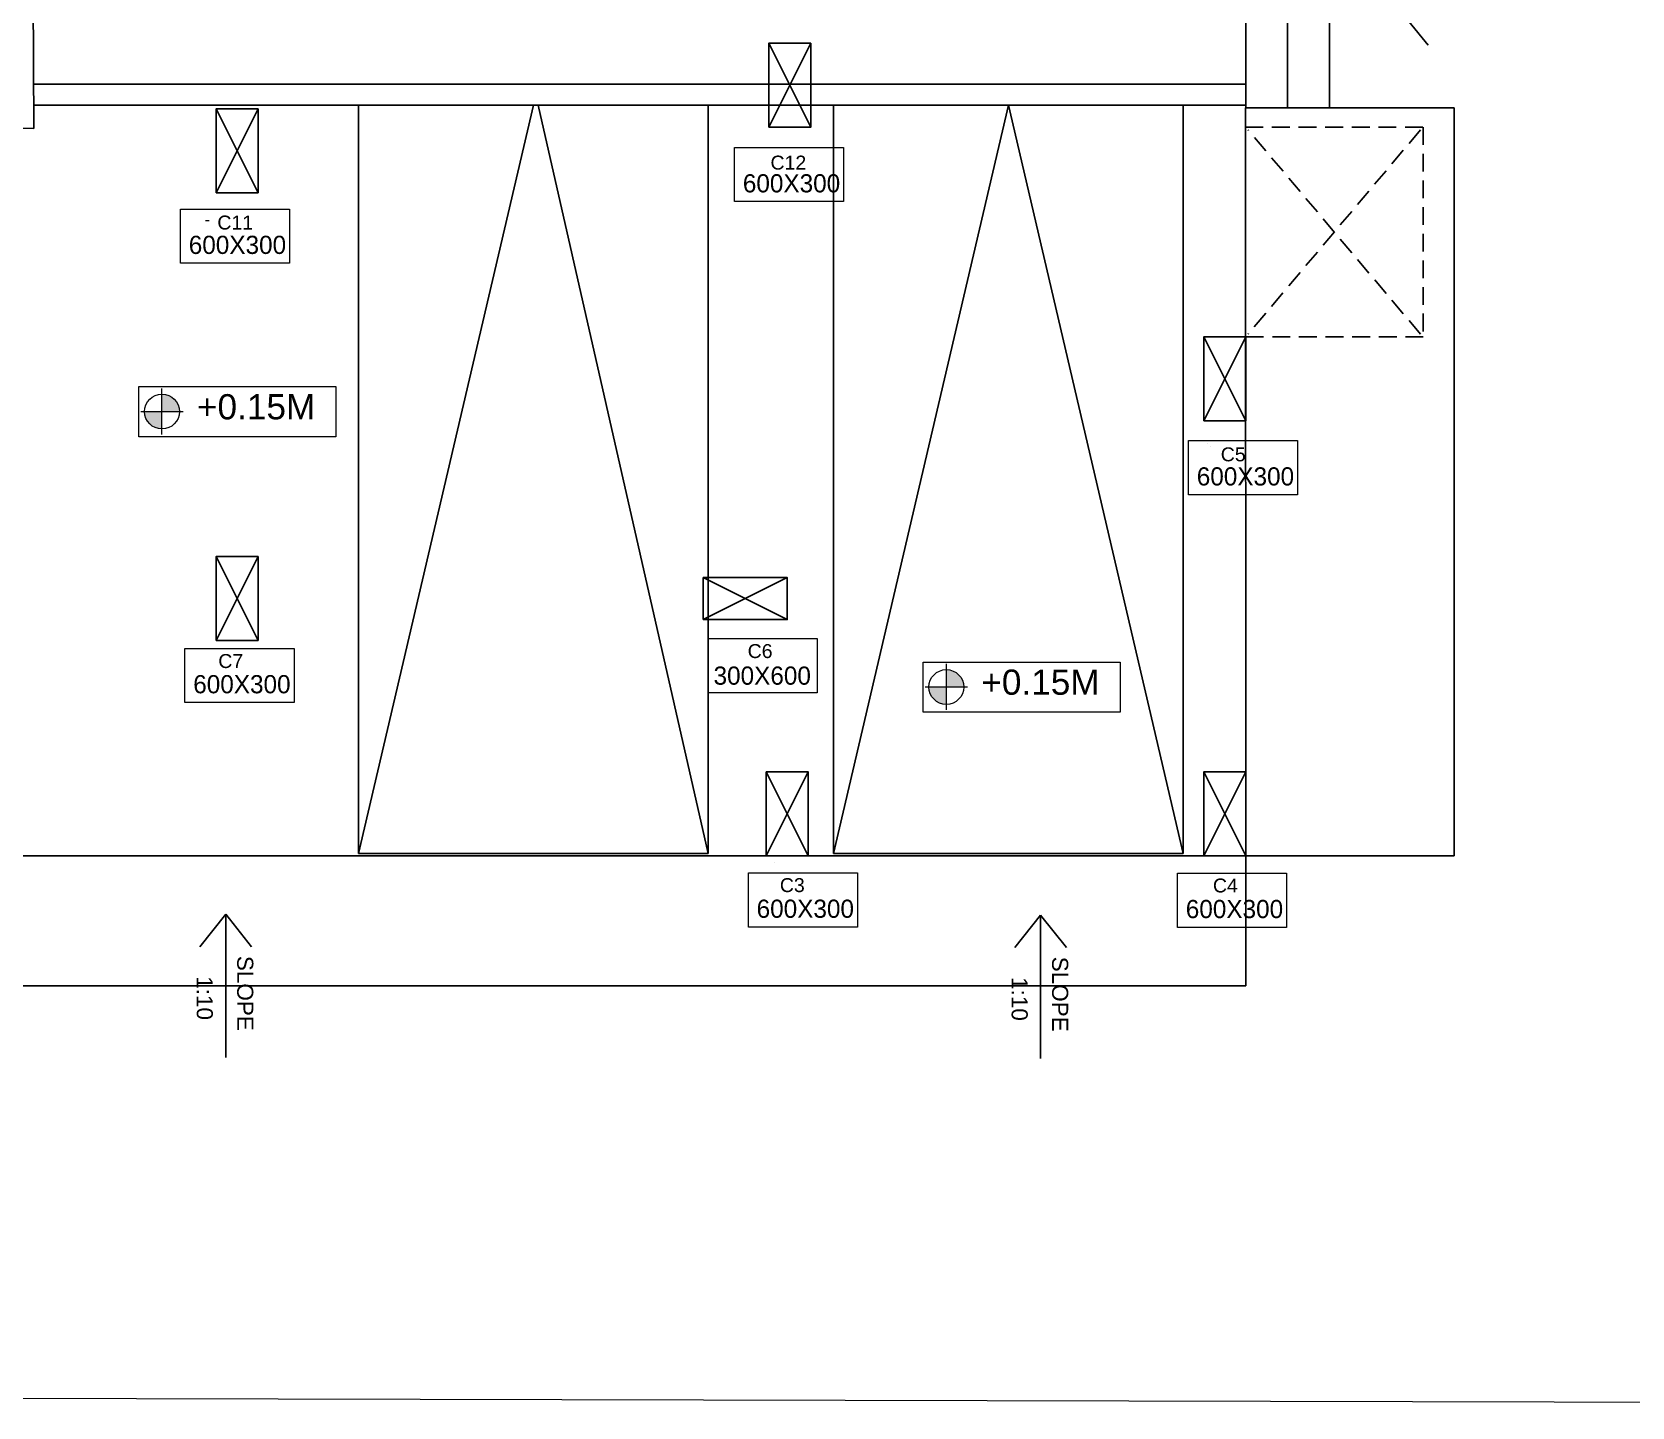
# Model space of a CAD drawing. Header units: millimetres. Extents: x -1932176 to 78768, y -1967 to 1266654.
# Drawn here: x -334813 to -323373, y 471181 to 481013 of the extents above; entities that cross this region are included whole.
import ezdxf

# ---------------------------------------------------------------- set-up
doc = ezdxf.new("R2010")
doc.units = ezdxf.units.MM
doc.linetypes.add('DASHED2', pattern=[9.525, 6.35, -3.175])
for name, color, linetype, lineweight in [('DOOR', 7, 'Continuous', 20), ('Layer2', 7, 'Continuous', 5), ('LEVEL', 252, 'Continuous', 13), ('SHEET', 7, 'Continuous', 13), ('text', 252, 'Continuous', 5)]:
    doc.layers.add(name, color=color, linetype=linetype, lineweight=lineweight)
doc.styles.get("Standard").update_dxf_attribs({"font": 'arial.ttf'})

msp = doc.modelspace()

# ---------------------------------------------------------------- hatches: boundary and pattern name
at = {"layer": 'LEVEL'}
h = msp.add_hatch(color=7, dxfattribs=at)
h.dxf.hatch_style = 1
h.paths.add_polyline_path([(-333883.58822, 478299.49451), (-334007.81741, 478299.49451, 0.0015394316), (-334007.81976, 478298.72954, 0.4142135624), (-333883.58822, 478174.498)])
h.paths.add_polyline_path([(-333883.58822, 478422.96107), (-333883.58822, 478299.49451), (-333759.35904, 478299.49451, 0.4124111554)])
h = msp.add_hatch(color=7, dxfattribs=at)
h.dxf.hatch_style = 1
h.paths.add_polyline_path([(-328275.48909, 476330.30998), (-328399.71827, 476330.30998, 0.0015394316), (-328399.72063, 476329.545, 0.4142135624), (-328275.48909, 476205.31347)])
h.paths.add_polyline_path([(-328275.48909, 476453.77654), (-328275.48909, 476330.30998), (-328151.25991, 476330.30998, 0.4124111554)])

# ---------------------------------------------------------------- linework, layer by layer
at = {"ltscale": 30}
for p, q in [((-326135.12247, 482462.90485), (-326135.12377, 480470.64724)), ((-325835.12247, 482462.90465), (-325835.12377, 480470.64704)), ((-325535.12247, 482462.90446), (-325535.12377, 480470.64685)), ((-334805.79153, 481839.99113), (-334801.09585, 480323.64779)), ((-334802.07589, 480640.12718), (-326135.12366, 480640.12156)), ((-334801.61149, 480490.16033), (-326135.54276, 480490.97199)), ((-326135.54069, 480470.64724), (-326134.9953, 475122.64587)), ((-325535.12377, 480470.64685), (-326135.12377, 480470.64724)), ((-338335.0694, 480333.15443), (-334801.09585, 480323.64779)), ((-337124.71099, 475122.64587), (-329563.34965, 475122.64587)), ((-329263.34965, 475122.64587), (-326134.9953, 475122.64587)), ((-326134.99529, 475122.4938), (-326134.99529, 474191.82029))]:
    msp.add_line(p, q, dxfattribs=at)
at = {"transparency": 16777216}
for p, q in [((-325084.6618, 481230.15727), (-324829.28884, 480919.45488)), ((-340552.51993, 474191.97183), (-326134.99529, 474191.82029))]:
    msp.add_line(p, q, dxfattribs=at)
for p, q in [((-329545.47128, 480932.64627), (-329245.47128, 480332.64627)), ((-329545.47128, 480332.64627), (-329245.47128, 480932.64627)), ((-333496.29815, 480463.29583), (-333196.29815, 479863.29583)), ((-333496.29815, 479863.29583), (-333196.29815, 480463.29583)), ((-326434.9953, 478833.15445), (-326134.9953, 478233.15445)), ((-326434.9953, 478233.15445), (-326134.9953, 478833.15445)), ((-333496.29815, 477262.25183), (-333196.29815, 476662.25183)), ((-333496.29815, 476662.25183), (-333196.29815, 477262.25183)), ((-330013.25137, 476812.25183), (-329413.25137, 477112.25183)), ((-330013.25137, 477112.25183), (-329413.25137, 476812.25183)), ((-329563.34965, 475722.64587), (-329263.34965, 475122.64587)), ((-329563.34965, 475122.64587), (-329263.34965, 475722.64587)), ((-326434.9953, 475722.64587), (-326134.9953, 475122.64587)), ((-326434.9953, 475122.64587), (-326134.9953, 475722.64587)), ((-333427.9438, 474704.42143), (-333612.98871, 474472.76022)), ((-333427.9438, 473679.52305), (-333427.9438, 474704.42143)), ((-333427.9438, 474704.42143), (-333242.89889, 474472.76022)), ((-327601.39775, 474698.43433), (-327786.44266, 474466.77313)), ((-327601.39775, 473673.53596), (-327601.39775, 474698.43433)), ((-327601.39775, 474698.43433), (-327416.35284, 474466.77313))]:
    msp.add_line(p, q)
at = {"color": 252, "transparency": 16777216}
for p, q in [((-332478.23826, 475138.61666), (-332478.23826, 480490.58011)), ((-332478.23826, 480490.58011), (-329978.23826, 480490.58011)), ((-332478.23826, 475138.61666), (-331228.23826, 480490.58011)), ((-331194.59359, 480490.58011), (-329978.23826, 475138.61666)), ((-329978.78405, 480490.58005), (-329978.23826, 475138.61666)), ((-329082.091, 475138.61666), (-329082.07594, 480490.92645)), ((-329082.091, 475138.61666), (-327832.091, 480490.92645)), ((-329082.07594, 480490.92645), (-326582.07594, 480490.92645)), ((-327832.091, 480490.92645), (-326582.091, 475138.61666)), ((-326582.63682, 480490.92639), (-326582.091, 475138.61666)), ((-326135.54069, 480470.64724), (-324645.15992, 480470.64627)), ((-324645.15992, 480470.64627), (-324645.16125, 475122.64587)), ((-329978.23826, 475138.61666), (-332478.23826, 475138.61666)), ((-326582.091, 475138.61666), (-329082.091, 475138.61666))]:
    msp.add_line(p, q, dxfattribs=at)
at = {"linetype": 'DASHED2', "ltscale": 20, "transparency": 33554687}
for p, q in [((-326137.48304, 480332.70632), (-324865.04621, 480332.63674)), ((-324865.04621, 480332.63674), (-324865.04731, 478832.63821)), ((-324865.04731, 478832.63821), (-326135.3737, 478833.15445))]:
    msp.add_line(p, q, dxfattribs=at)
at = {"linetype": 'DASHED2', "ltscale": 20}
msp.add_line((-326135.2917, 480332.7062), (-326135.3737, 478833.15445), dxfattribs=at)
at = {"linetype": 'DASHED2', "ltscale": 20, "transparency": 16777216}
for p, q in [((-324885.04623, 480312.63784), (-326118.08431, 478853.14743)), ((-324885.04729, 478852.64634), (-326117.49117, 480312.70523))]:
    msp.add_line(p, q, dxfattribs=at)
at = {"color": 252, "linetype": 'ByBlock', "true_color": 0x939598, "transparency": 33554687}
for p, q in [((-326408.23454, 478067.6579), (-326408.22642, 478067.6579)), ((-326388.23454, 478047.6579), (-326388.23454, 478047.64977)), ((-326408.32801, 477817.6575), (-326408.32805, 477817.56675))]:
    msp.add_line(p, q, dxfattribs=at)
at = {"color": 252, "ltscale": 30}
msp.add_line((-324645.16125, 475122.64587), (-326134.99529, 475122.49394), dxfattribs=at)
at = {"linetype": 'ByBlock', "transparency": 33554687}
msp.add_line((-329505.38159, 475076.32765), (-329505.38156, 475076.2369), dxfattribs=at)
for points in [[(-329545.47128, 480332.64627), (-329245.47128, 480332.64627), (-329245.47128, 480932.64627), (-329545.47128, 480932.64627)], [(-333496.29815, 479863.29583), (-333196.29815, 479863.29583), (-333196.29815, 480463.29583), (-333496.29815, 480463.29583)], [(-326434.9953, 478233.15445), (-326134.9953, 478233.15445), (-326134.9953, 478833.15445), (-326434.9953, 478833.15445)], [(-333496.29815, 476662.25183), (-333196.29815, 476662.25183), (-333196.29815, 477262.25183), (-333496.29815, 477262.25183)], [(-330013.25137, 476812.25183), (-329413.25137, 476812.25183), (-329413.25137, 477112.25183), (-330013.25137, 477112.25183)], [(-329563.34965, 475122.64587), (-329263.34965, 475122.64587), (-329263.34965, 475722.64587), (-329563.34965, 475722.64587)], [(-326434.9953, 475122.64587), (-326134.9953, 475122.64587), (-326134.9953, 475722.64587), (-326434.9953, 475722.64587)]]:
    msp.add_lwpolyline(points, close=True)
at = {"layer": 'DOOR'}
msp.add_line((-333546.83949, 479662.26019), (-333571.83949, 479662.26019), dxfattribs=at)
at = {"layer": 'Layer2', "color": 252, "true_color": 0x939598, "transparency": 33554687}
for points in [[(-329789.4149, 480187.21768), (-329009.67048, 480187.21768), (-329009.67048, 479800.0371), (-329789.4149, 479800.0371)], [(-333751.15657, 479747.07888), (-332971.41215, 479747.07888), (-332971.41215, 479359.89831), (-333751.15657, 479359.89831)], [(-326543.83928, 478091.52228), (-325764.09486, 478091.52228), (-325764.09486, 477704.3417), (-326543.83928, 477704.3417)], [(-333719.18863, 476605.60715), (-332939.44422, 476605.60715), (-332939.44422, 476218.42657), (-333719.18863, 476218.42657)], [(-329977.61937, 476675.94773), (-329197.87496, 476675.94773), (-329197.87496, 476288.76716), (-329977.61937, 476288.76716)], [(-329690.87646, 475000.15907), (-328911.13205, 475000.15907), (-328911.13205, 474612.97849), (-329690.87646, 474612.97849)], [(-326622.42145, 474998.1294), (-325842.67704, 474998.1294), (-325842.67704, 474610.94883), (-326622.42145, 474610.94883)]]:
    msp.add_lwpolyline(points, close=True, dxfattribs=at)
at = {"layer": 'LEVEL'}
for p, q in [((-333883.58822, 478134.82365), (-333883.58822, 478464.16538)), ((-334034.13068, 478299.49451), (-333733.04577, 478299.49451)), ((-328275.48909, 476165.63912), (-328275.48909, 476494.98084)), ((-328426.03154, 476330.30998), (-328124.94664, 476330.30998))]:
    msp.add_line(p, q, dxfattribs=at)
for points in [[(-334050.36836, 478477.15136), (-332640.54725, 478477.15136), (-332640.54725, 478118.81345), (-334050.36836, 478118.81345)], [(-328442.26922, 476507.96683), (-327032.44812, 476507.96683), (-327032.44812, 476149.62891), (-328442.26922, 476149.62891)]]:
    msp.add_lwpolyline(points, close=True, dxfattribs=at)
for centre in [(-333883.58822, 478298.72954), (-328275.48909, 476329.545)]:
    msp.add_circle(centre, 124.23154, dxfattribs=at)
at = {"layer": 'SHEET'}
msp.add_lwpolyline([(-352314.31847, 501520.81752), (-308722.68769, 501419.01478), (-308722.68769, 471181.34526), (-352314.31847, 471283.148)], close=True, dxfattribs=at)

# ---------------------------------------------------------------- texts
for s, p in [('SLOPE', (-333345.92503, 474407.06696)), ('SLOPE', (-327519.37898, 474401.07987)), ('1:10', (-333635.2371, 474261.72998)), ('1:10', (-327808.69105, 474255.74289))]:
    msp.add_text(s, height=115.102653, rotation=270).set_placement(p)
at = {"layer": 'Layer2', "color": 252, "linetype": 'ByBlock', "lineweight": 9, "true_color": 0x939598, "transparency": 16777216, "char_height": 130, "attachment_point": 1}
for s, insert in [('{\\fCentury Gothic|b0|i0|c0|p34;600X300}', (-329730.44085, 479996.26481)), ('{\\fCentury Gothic|b0|i0|c0|p34;600X300}', (-333692.18252, 479556.12602)), ('{\\fCentury Gothic|b0|i0|c0|p34;600X300}', (-326484.86523, 477900.56942)), ('{\\fCentury Gothic|b0|i0|c0|p34;600X300}', (-333660.21459, 476414.65428)), ('{\\fCentury Gothic|b0|i0|c0|p34;300X600}', (-329939.84682, 476476.01115)), ('{\\fCentury Gothic|b0|i0|c0|p34;600X300}', (-329631.90241, 474809.2062)), ('{\\fCentury Gothic|b0|i0|c0|p34;600X300}', (-326563.4474, 474807.17654))]:
    msp.add_mtext_dynamic_manual_height_columns(s, width=741.9718666, gutter_width=57.3737, heights=[0], dxfattribs=dict(at, insert=insert))
at = {"layer": 'LEVEL'}
for p in [(-333633.75923, 478243.35713), (-328025.6601, 476274.1726)]:
    msp.add_text('+0.15M', height=180.198019, dxfattribs=at).set_placement(p)
at = {"layer": 'text', "color": 252, "true_color": 0x939598, "transparency": 16777216, "char_height": 99.743185, "attachment_point": 1}
for s, insert in [('C12', (-329532.85704, 480129.08324)), ('C11', (-333487.70564, 479700.61676)), ('C5', (-326313.28044, 478043.05768)), ('C6', (-329696.03483, 476636.37133)), ('C7', (-333480.94466, 476565.14438)), ('C3', (-329465.85947, 474962.78815)), ('C4', (-326369.19108, 474960.29239))]:
    msp.add_mtext_dynamic_manual_height_columns(s, width=1.2192188, gutter_width=1, heights=[0], dxfattribs=dict(at, insert=insert))

doc.saveas('drawing.dxf')
